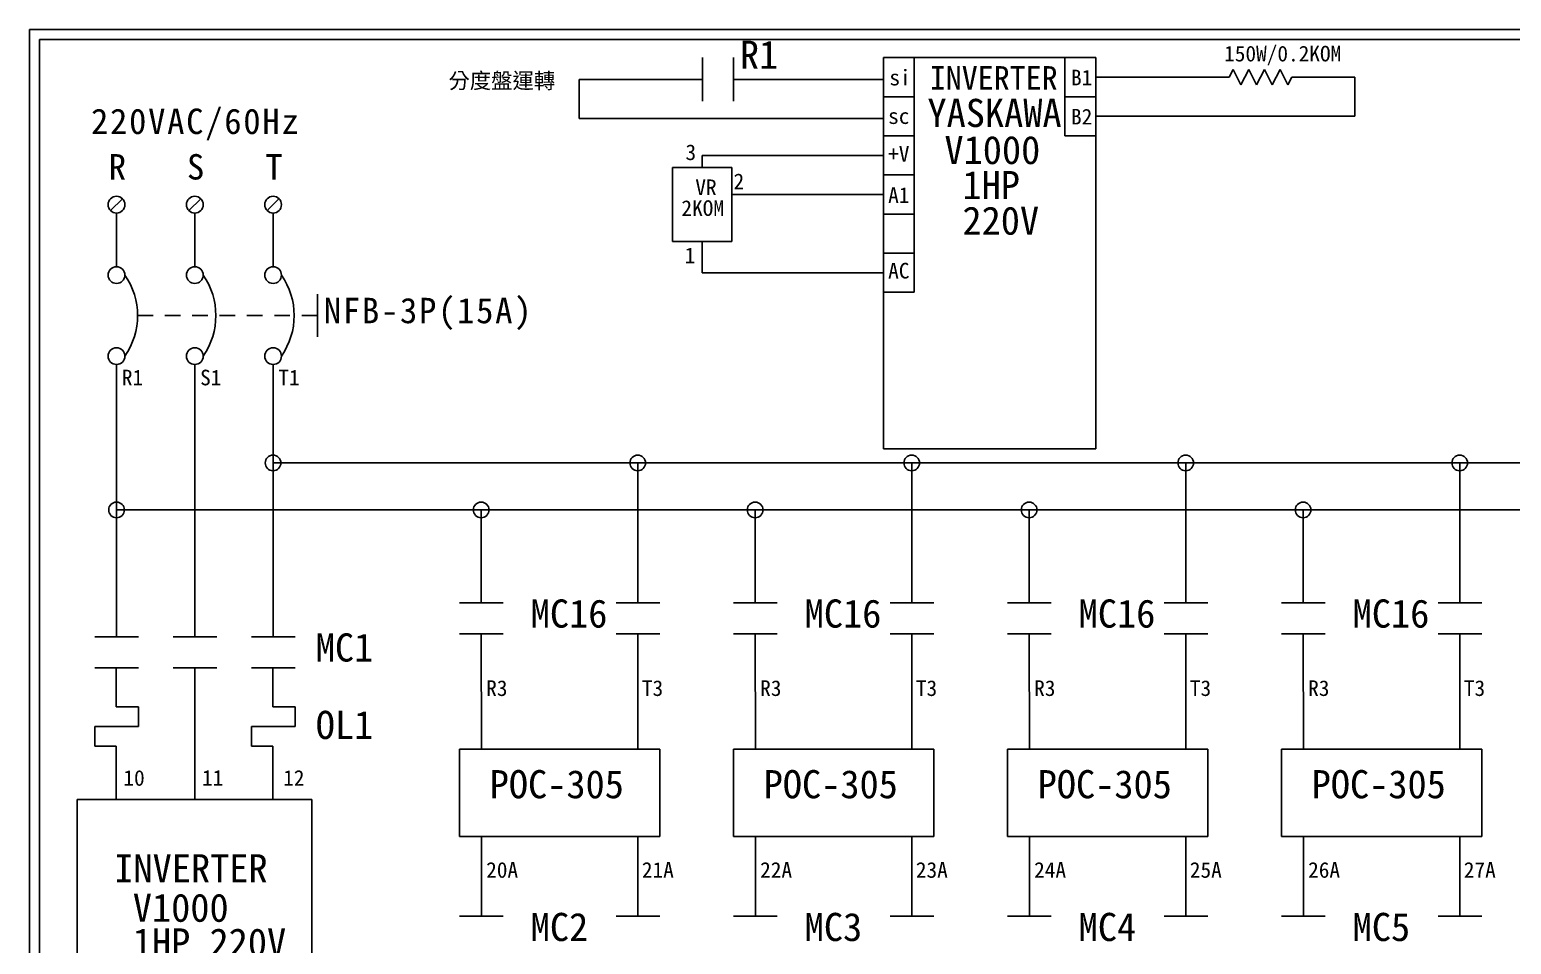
# Model space of a CAD drawing. Extents: x 10 to 297, y 3 to 207.
# Drawn here: x 10 to 199.3, y 90 to 207 of the extents above; entities that cross this region are included whole.
import ezdxf

# ---------------------------------------------------------------- set-up
doc = ezdxf.new("R2010")
doc.units = 0
doc.linetypes.add('HIDDEN9', pattern=[3.5, 2, -1.5])
doc.layers.get('0').update_dxf_attribs({"linetype": 'CONTINUOUS'})
doc.layers.add('圖框層', color=7, linetype='CONTINUOUS')
doc.layers.add('標尺寸層', color=3, linetype='CONTINUOUS')
doc.styles.add('STSL', font='kaiu.ttf')
doc.styles.add('標楷體', font='kaiu.ttf')

msp = doc.modelspace()

# ---------------------------------------------------------------- linework, layer by layer
for p, q in [((146.21, 203.39), (119.06, 203.39)), ((119.06, 203.39), (119.06, 153.39)), ((119.06, 203.39), (119.06, 193.39)), ((119.06, 203.39), (119.06, 198.39)), ((123.01, 198.39), (123.01, 203.39)), ((142.26, 203.39), (142.26, 198.39)), ((146.21, 153.39), (146.21, 203.39)), ((146.21, 198.39), (146.21, 203.39)), ((146.21, 200.89), (163.24, 200.89)), ((163.24, 200.89), (163.74, 201.89)), ((163.74, 201.89), (164.74, 199.89)), ((164.74, 199.89), (165.74, 201.89)), ((165.74, 201.89), (166.74, 199.89)), ((166.74, 199.89), (167.74, 201.89)), ((167.74, 201.89), (168.74, 199.89)), ((168.74, 199.89), (169.74, 201.89)), ((169.74, 201.89), (170.74, 199.89)), ((170.74, 199.89), (171.24, 200.89)), ((171.24, 200.89), (179.27, 200.89)), ((179.27, 200.89), (179.27, 195.89)), ((95.96, 200.6), (80.19, 200.6)), ((80.19, 200.6), (80.19, 195.6)), ((99.93, 200.6), (119.06, 200.6)), ((119.06, 198.39), (123.01, 198.39)), ((123.01, 193.39), (123.01, 198.39)), ((142.26, 198.39), (146.21, 198.39)), ((142.26, 198.39), (142.26, 193.39)), ((146.21, 193.39), (146.21, 198.39)), ((80.19, 195.6), (119.06, 195.6)), ((146.21, 195.89), (179.27, 195.89)), ((119.06, 193.39), (123.01, 193.39)), ((123.01, 188.39), (123.01, 193.39)), ((142.26, 193.39), (146.21, 193.39)), ((92.12, 189.34), (99.71, 189.34)), ((92.12, 179.87), (92.12, 189.34)), ((95.92, 189.34), (95.92, 190.89)), ((119.06, 190.89), (95.92, 190.89)), ((99.71, 189.34), (99.71, 179.87)), ((119.06, 188.39), (123.01, 188.39)), ((123.01, 183.39), (123.01, 188.39)), ((119.06, 185.89), (99.71, 185.89)), ((21.85, 185.35), (20.34, 183.83)), ((31.85, 185.35), (30.34, 183.83)), ((41.85, 185.35), (40.34, 183.83)), ((119.06, 183.39), (123.01, 183.39)), ((123.01, 178.39), (123.01, 183.39)), ((99.71, 179.87), (92.12, 179.87)), ((95.92, 179.87), (95.92, 175.89)), ((119.06, 178.39), (123.01, 178.39)), ((123.01, 173.39), (123.01, 178.39)), ((119.06, 175.89), (95.92, 175.89)), ((119.06, 173.39), (123.01, 173.39)), ((21.09, 164.16), (21.11, 129.35)), ((41.09, 164.16), (41.1, 129.35)), ((146.21, 153.39), (119.06, 153.39)), ((87.68, 151.57), (87.7, 133.69)), ((122.68, 151.57), (122.7, 133.69)), ((157.68, 151.57), (157.7, 133.69)), ((192.68, 151.57), (192.7, 133.69)), ((67.68, 145.57), (67.7, 133.69)), ((102.68, 145.57), (102.7, 133.69)), ((137.68, 145.57), (137.7, 133.69)), ((172.68, 145.57), (172.7, 133.69)), ((67.7, 129.71), (67.71, 114.93)), ((87.7, 129.71), (87.71, 114.93)), ((102.7, 129.71), (102.71, 114.93)), ((122.7, 129.71), (122.71, 114.93)), ((137.7, 129.71), (137.71, 114.93)), ((157.7, 129.71), (157.71, 114.93)), ((172.7, 129.71), (172.71, 114.93)), ((192.7, 129.71), (192.71, 114.93)), ((41.06, 125.38), (41.07, 120.38))]:
    msp.add_line(p, q)
at = {"color": 7, "linetype": 'HIDDEN9'}
msp.add_line((46.76, 170.41), (23.79, 170.41), dxfattribs=at)
for centre, radius in [((21.1, 184.59), 1.07), ((31.1, 184.59), 1.07), ((41.1, 184.59), 1.07), ((21.1, 175.59), 1.07), ((31.1, 175.59), 1.07), ((41.1, 175.59), 1.07), ((21.1, 165.23), 1.07), ((31.1, 165.23), 1.07), ((41.1, 165.23), 1.07), ((41.09, 151.57), 1), ((21.1, 145.57), 1)]:
    msp.add_circle(centre, radius)
at = {"color": 7}
for centre in [(14.74, 170.41), (24.74, 170.41), (34.74, 170.41)]:
    msp.add_arc(centre, 9.05, 325.1286, 34.8714, dxfattribs=at)
at = {"layer": '圖框層', "color": 7}
for p, q in [((297, 206.97), (10, 206.97)), ((10, 3), (10, 206.97)), ((295.75, 205.72), (11.25, 205.72)), ((11.25, 4.25), (11.25, 205.72))]:
    msp.add_line(p, q, dxfattribs=at)
at = {"layer": '標尺寸層', "color": 7}
for p, q in [((95.96, 203.39), (95.96, 197.82)), ((99.93, 203.39), (99.93, 197.82)), ((21.1, 183.52), (21.1, 176.66)), ((31.1, 183.52), (31.1, 176.66)), ((41.1, 183.52), (41.1, 176.66)), ((46.76, 173.14), (46.76, 167.68)), ((21.1, 164.16), (21.1, 164.1)), ((31.1, 164.16), (31.1, 164.1)), ((31.1, 164.16), (31.1, 129.35)), ((41.1, 164.16), (41.1, 164.1)), ((41.09, 151.57), (286.36, 151.57)), ((21.1, 145.57), (287.36, 145.57)), ((64.93, 133.69), (70.49, 133.69)), ((84.93, 133.69), (90.49, 133.69)), ((99.93, 133.69), (105.49, 133.69)), ((119.93, 133.69), (125.49, 133.69)), ((134.93, 133.69), (140.49, 133.69)), ((154.93, 133.69), (160.49, 133.69)), ((169.93, 133.69), (175.49, 133.69)), ((189.93, 133.69), (195.49, 133.69)), ((18.34, 129.35), (23.9, 129.35)), ((28.33, 129.35), (33.9, 129.35)), ((38.34, 129.35), (43.9, 129.35)), ((64.93, 129.71), (70.49, 129.71)), ((84.93, 129.71), (90.49, 129.71)), ((99.93, 129.71), (105.49, 129.71)), ((119.93, 129.71), (125.49, 129.71)), ((134.93, 129.71), (140.49, 129.71)), ((154.93, 129.71), (160.49, 129.71)), ((169.93, 129.71), (175.49, 129.71)), ((189.93, 129.71), (195.49, 129.71)), ((18.34, 125.38), (23.9, 125.38)), ((21.06, 125.38), (21.07, 120.38)), ((28.33, 125.38), (33.9, 125.38)), ((31.1, 125.38), (31.11, 108.56)), ((38.34, 125.38), (43.9, 125.38)), ((21.07, 120.38), (23.9, 120.38)), ((23.9, 120.38), (23.9, 117.88)), ((41.07, 120.38), (43.9, 120.38)), ((43.9, 120.38), (43.9, 117.88)), ((18.34, 117.88), (23.9, 117.88)), ((18.34, 117.88), (18.34, 115.38)), ((38.34, 117.88), (43.9, 117.88)), ((38.34, 117.88), (38.34, 115.38)), ((18.34, 115.38), (21.07, 115.38)), ((21.07, 115.38), (21.07, 108.56)), ((38.34, 115.38), (41.07, 115.38)), ((41.07, 115.38), (41.07, 108.56)), ((64.93, 114.96), (70.49, 114.96)), ((64.93, 103.82), (64.93, 114.96)), ((70.49, 114.96), (84.93, 114.96)), ((84.93, 114.96), (90.49, 114.96)), ((90.49, 114.96), (90.49, 103.82)), ((99.93, 114.96), (105.49, 114.96)), ((99.93, 103.82), (99.93, 114.96)), ((105.49, 114.96), (119.93, 114.96)), ((119.93, 114.96), (125.49, 114.96)), ((125.49, 114.96), (125.49, 103.82)), ((134.93, 114.96), (140.49, 114.96)), ((134.93, 103.82), (134.93, 114.96)), ((140.49, 114.96), (154.93, 114.96)), ((154.93, 114.96), (160.49, 114.96)), ((160.49, 114.96), (160.49, 103.82)), ((169.93, 114.96), (175.49, 114.96)), ((169.93, 103.82), (169.93, 114.96)), ((175.49, 114.96), (189.93, 114.96)), ((189.93, 114.96), (195.49, 114.96)), ((195.49, 114.96), (195.49, 103.82)), ((16.08, 83.56), (16.08, 108.56)), ((16.08, 108.56), (41.07, 108.56)), ((41.07, 108.56), (46.07, 108.56)), ((46.07, 108.56), (46.07, 83.56)), ((64.93, 103.82), (70.49, 103.82)), ((67.71, 93.65), (67.71, 103.82)), ((70.49, 103.82), (84.93, 103.82)), ((84.93, 103.82), (90.49, 103.82)), ((87.71, 93.65), (87.71, 103.82)), ((99.93, 103.82), (105.49, 103.82)), ((102.71, 93.65), (102.71, 103.82)), ((105.49, 103.82), (119.93, 103.82)), ((119.93, 103.82), (125.49, 103.82)), ((122.71, 93.65), (122.71, 103.82)), ((134.93, 103.82), (140.49, 103.82)), ((137.71, 93.65), (137.71, 103.82)), ((140.49, 103.82), (154.93, 103.82)), ((154.93, 103.82), (160.49, 103.82)), ((157.71, 93.65), (157.71, 103.82)), ((169.93, 103.82), (175.49, 103.82)), ((172.71, 93.65), (172.71, 103.82)), ((175.49, 103.82), (189.93, 103.82)), ((189.93, 103.82), (195.49, 103.82)), ((192.71, 93.65), (192.71, 103.82)), ((64.93, 93.62), (70.49, 93.62)), ((84.93, 93.62), (90.49, 93.62)), ((99.93, 93.62), (105.49, 93.62)), ((119.93, 93.62), (125.49, 93.62)), ((134.93, 93.62), (140.49, 93.62)), ((154.93, 93.62), (160.49, 93.62)), ((169.93, 93.62), (175.49, 93.62)), ((189.93, 93.62), (195.49, 93.62))]:
    msp.add_line(p, q, dxfattribs=at)
for centre in [(87.68, 151.57), (122.68, 151.57), (157.68, 151.57), (192.68, 151.57), (67.68, 145.57), (102.68, 145.57), (137.68, 145.57), (172.68, 145.57)]:
    msp.add_circle(centre, 1, dxfattribs=at)

# ---------------------------------------------------------------- texts
at = {"color": 0, "char_height": 3.25, "style": '標楷體'}
for s, insert, width, attachment_point in [('\\pt6.5;{\\T1.1;220VAC/60Hz}', (17.84, 196.87), 35.213, 1), ('\\pt6.5;{\\T1.1;R}', (20.1, 191.05), 2, 1), ('\\pt6.5;{\\T1.1;S}', (30.1, 191.05), 2, 1), ('\\pt6.5;{\\T1.1;T}', (40.1, 191.05), 2, 1), ('\\pt6.5;{\\T1.1;NFB-3P(15A)}', (60.96, 172.68), 24.6072, 2)]:
    msp.add_mtext(s, dxfattribs=dict(at, insert=insert, width=width, attachment_point=attachment_point))
at = {"layer": '圖框層', "color": 4, "style": 'STSL'}
for s, height, p in [('R1', 3.6, (100.73, 201.96)), ('150W/0.2KOM', 2, (162.59, 202.9)), ('分度盤運轉', 2, (63.5, 199.44)), ('si', 2, (119.83, 199.84)), ('INVERTER', 3, (124.99, 199.3)), ('B1', 2, (143.03, 199.84)), ('YASKAWA', 3.6, (124.69, 194.52)), ('sc', 2, (119.67, 194.91)), ('B2', 2, (143.03, 194.84)), ('V1000', 3.6, (126.86, 189.78)), ('3', 2, (93.78, 190.29)), ('+V', 2, (119.67, 190.08)), ('VR', 2, (95.04, 185.81)), ('2', 2, (99.92, 186.57)), ('1HP', 3.6, (129.16, 185.3)), ('A1', 2, (119.67, 184.81)), ('2KOM', 2, (93.26, 183.15)), ('220V', 3.6, (129.16, 180.75)), ('1', 2, (93.68, 177.11)), ('AC', 2, (119.67, 175.15)), ('R1', 2, (21.78, 161.49)), ('S1', 2, (31.78, 161.49)), ('T1', 2, (41.78, 161.49)), ('MC16', 3.6, (74.01, 130.52)), ('MC16', 3.6, (109.01, 130.52)), ('MC16', 3.6, (144.01, 130.52)), ('MC16', 3.6, (179.01, 130.52)), ('MC1', 3.6, (46.55, 126.18)), ('R3', 2, (68.32, 121.78)), ('T3', 2, (88.21, 121.78)), ('R3', 2, (103.32, 121.78)), ('T3', 2, (123.21, 121.78)), ('R3', 2, (138.32, 121.78)), ('T3', 2, (158.21, 121.78)), ('R3', 2, (173.32, 121.78)), ('T3', 2, (193.21, 121.78)), ('OL1', 3.6, (46.55, 116.28)), ('10', 2, (21.98, 110.3)), ('11', 2, (32.02, 110.31)), ('12', 2, (42.39, 110.3)), ('POC-305', 3.6, (68.77, 108.7)), ('POC-305', 3.6, (103.77, 108.7)), ('POC-305', 3.6, (138.77, 108.7)), ('POC-305', 3.6, (173.77, 108.7)), ('INVERTER', 3.6, (20.81, 97.95)), ('20A', 2, (68.32, 98.54)), ('21A', 2, (88.21, 98.54)), ('22A', 2, (103.32, 98.54)), ('23A', 2, (123.21, 98.54)), ('24A', 2, (138.32, 98.54)), ('25A', 2, (158.21, 98.54)), ('26A', 2, (173.32, 98.54)), ('27A', 2, (193.21, 98.54)), ('V1000', 3.6, (23.18, 92.91)), ('MC2', 3.6, (74.01, 90.45)), ('MC3', 3.6, (109.01, 90.45)), ('MC4', 3.6, (144.01, 90.45)), ('MC5', 3.6, (179.01, 90.45)), ('1HP 220V', 3.6, (23.18, 88.47))]:
    msp.add_text(s, height=height, dxfattribs=at).set_placement(p)

doc.saveas('drawing.dxf')
